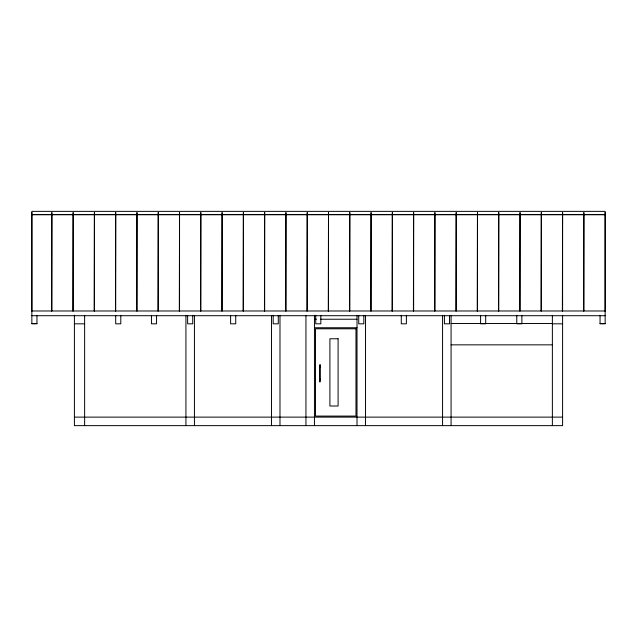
<?xml version="1.0" encoding="UTF-8"?>
<svg xmlns="http://www.w3.org/2000/svg" width="637" height="637" viewBox="0 0 637 637"><rect width="100%" height="100%" fill="white"/><g stroke="black" fill="none" stroke-linecap="round" stroke-linejoin="round"><path stroke-width="0.96" d="M31.85 212.511L31.85 311.015M605.15 212.511L605.15 311.015M31.85 214.597L605.15 214.597M31.85 214.677L605.15 214.677M31.85 310.983L605.15 310.983M31.85 315.705L605.15 315.705M314.455 319.233L316.438 319.233M320.395 319.233L357.015 319.233M31.85 323.508L36.954 323.508M451.076 323.485L552.375 323.485M600.046 323.508L605.15 323.508M74.41 323.819L84.625 323.819M552.375 323.819L562.59 323.819M314.455 327.744L357.015 327.744M451.076 344.848L552.375 344.848M319.718 366.992L320.148 366.992M319.718 367.629L320.148 367.629M319.718 379.119L320.148 379.119M319.718 379.756L320.148 379.756M74.41 417.124L562.59 417.124M600.046 315.315L600.046 323.819L605.15 323.819L605.15 211.365L31.85 211.365L31.85 323.819L36.954 323.819L36.954 315.315M583.866 310.983L583.866 212.511L583.659 310.983M562.59 310.983L562.59 212.511L562.375 310.983M562.59 315.267L562.59 425.635L74.41 425.635L74.41 315.172M552.375 315.315L552.375 425.635M541.307 310.983L541.307 212.511L541.092 310.983M521.87 315.315L521.87 323.819L516.766 323.819L516.766 315.315M520.031 310.983L520.031 212.511L519.816 310.983M498.747 310.983L498.747 212.511L498.532 310.983M485.697 315.315L485.697 323.819L480.585 323.819L480.585 315.315M477.463 310.983L477.463 212.511L477.256 310.983M456.188 310.983L456.188 212.511L455.973 310.983M451.076 315.769L451.076 425.635M449.515 315.315L449.515 323.819L444.411 323.819L444.411 315.315M442.564 315.355L442.564 425.635M434.904 310.983L434.904 212.511L434.689 310.983M413.628 310.983L413.628 212.511L413.413 310.983M406.39 315.315L406.39 323.819L401.278 323.819L401.278 315.315M392.344 310.983L392.344 212.511L392.129 310.983M371.06 310.983L371.06 212.511L370.853 310.983M365.527 315.355L365.527 425.635M363.831 315.315L363.831 323.819L358.719 323.819L358.719 315.315M357.015 315.299L357.015 425.635M349.785 310.983L349.785 212.511L349.57 310.983M328.501 310.983L328.501 212.511L328.286 310.983M320.841 315.315L320.841 323.819L315.737 323.819L315.737 315.315M314.455 315.299L314.455 425.635M307.225 310.983L307.225 212.511L307.01 310.983M305.943 315.355L305.943 425.635M285.941 310.983L285.941 212.511L285.726 310.983M279.985 315.355L279.985 425.635M278.281 315.315L278.281 323.819L273.169 323.819L273.169 315.315M271.473 315.355L271.473 425.635M264.658 310.983L264.658 212.511L264.451 310.983M243.382 310.983L243.382 212.511L243.167 310.983M235.722 315.315L235.722 323.819L230.61 323.819L230.61 315.315M222.098 310.983L222.098 212.511L221.883 310.983M200.814 310.983L200.814 212.511L200.607 310.983M194.436 315.355L194.436 425.635M192.732 315.315L192.732 323.819L187.62 323.819L187.62 315.315M185.924 315.355L185.924 425.635M179.538 310.983L179.538 212.511L179.323 310.983M158.255 310.983L158.255 212.511L158.048 310.983M156.551 315.315L156.551 323.819L151.447 323.819L151.447 315.315M136.979 310.983L136.979 212.511L136.764 310.983M120.799 315.315L120.799 323.819L115.695 323.819L115.695 315.315M115.695 310.983L115.695 212.511L115.48 310.983M94.411 310.983L94.411 212.511L94.204 310.983M84.625 315.315L84.625 425.635M73.136 310.983L73.136 212.511L72.921 310.983M51.852 310.983L51.852 212.511L51.645 310.983M355.972 328.788L315.498 328.788L315.498 416.08L355.972 416.08L355.972 328.788M338.096 338.765L329.91 338.765L329.91 406.016L338.096 406.016L338.096 338.765M320.148 364.866L319.718 364.866L319.718 381.889L320.148 381.889L320.148 364.866"/></g></svg>
